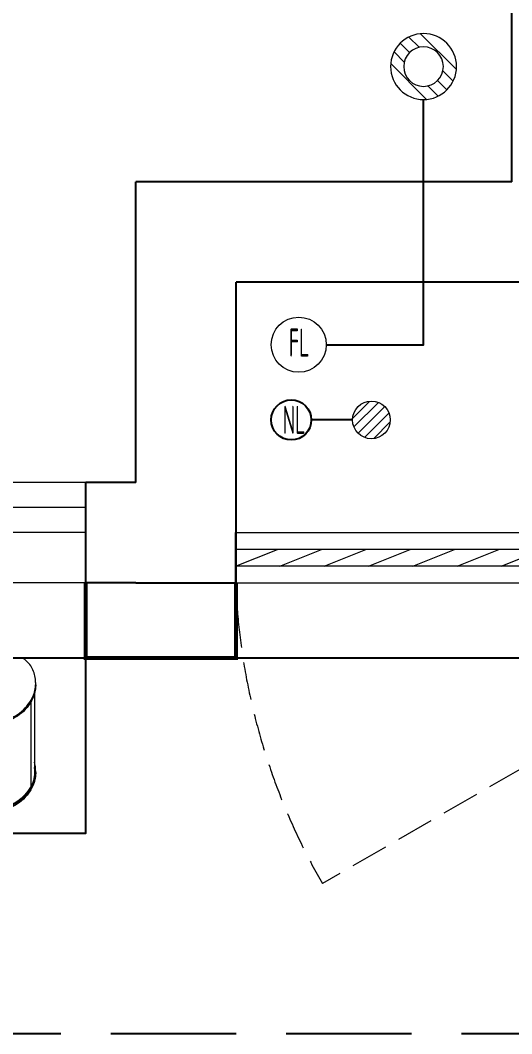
# Model space of a CAD drawing. Extents: x 3753737 to 4713801, y -857380 to 24339.
# Drawn here: x 4502468 to 4503449, y -713634 to -711611 of the extents above; entities that cross this region are included whole.
import ezdxf

# ---------------------------------------------------------------- set-up
doc = ezdxf.new("R2010")
doc.units = 0
doc.header["$LTSCALE"] = 1000
doc.header["$MEASUREMENT"] = 0
doc.linetypes.add('DASH', pattern=[0.35, 0.25, -0.1])
doc.layers.get('0').update_dxf_attribs({"linetype": 'CONTINUOUS'})
for name, color, linetype in [('!!电气', 1, 'CONTINUOUS'), ('VPIPE-凝结', 150, 'CONTINUOUS'), ('WALL', 252, 'CONTINUOUS'), ('卫生间', 6, 'CONTINUOUS'), ('看线', 185, 'CONTINUOUS')]:
    doc.layers.add(name, color=color, linetype=linetype)
for name, color, linetype, lineweight in [('EQUIP_地漏', 7, 'CONTINUOUS', 18), ('PUB_TEXT', 7, 'CONTINUOUS', 20), ('VPIPE-废水', 31, 'TG_F', 18), ('WINDOW', 146, 'CONTINUOUS', 20), ('平面-栏杆', 56, 'CONTINUOUS', 15), ('平面-看线', 252, 'CONTINUOUS', 15), ('平面-空调预留孔', 252, 'CONTINUOUS', 15)]:
    doc.layers.add(name, color=color, linetype=linetype, lineweight=lineweight)
doc.styles.get("Standard").update_dxf_attribs({"font": 'gbenor.shx', "bigfont": 'gbcbig.shx'})
doc.styles.add('TG_LINETYPE', font='SIMPLEX', dxfattribs={"width": 0.8, "height": 3, "bigfont": 'HZTXT'})
doc.linetypes.add('TG_F', pattern='A,2,-0.3,["F",TG_LINETYPE,S=0.1,R=0,X=-0.23,Y=-0.15],0', length=2.3)

# ---------------------------------------------------------------- blocks, each defined once
blk = doc.blocks.new('A$C148B7D8E')
at = {"layer": '卫生间', "color": 252, "linetype": 'DASH'}
blk.add_lwpolyline([(16100, 14000), (16100, 15400), (7700, 15400), (7700, 10800), (7300, 10800), (7300, 10000), (900, 10000), (900, 9000), (-900, 9000), (-900, -900), (1750, -900), (1750, -2100), (23450, -2100), (23450, -900), (25100, -900)], dxfattribs=at)
blk = doc.blocks.new('gdgdgdrgdfsfs')
at = {"layer": '平面-空调预留孔', "color": 252}
for p, q in [((701344.8, 763896.4), (701344.8, 763739.3)), ((701350.7, 763885.1), (701350.7, 763882.1)), ((701352.5, 763879), (701352.5, 763710.1)), ((701350.7, 763707), (701350.7, 763710))]:
    blk.add_line(p, q, dxfattribs=at)
for points, knots in [([(701342.5, 763917), (701342.5, 763918.7), (701342.7, 763924.7), (701344.5, 763934.9), (701349, 763946.7), (701355.7, 763956.9), (701361.2, 763962.2), (701364.2, 763964.4)], [0, 0, 0, 0, 5.021553, 17.990508, 31.024726, 44.15528, 57.391988, 57.391988, 57.391988, 57.391988]), ([(701364.2, 763964.4), (701365.1, 763965.1), (701367, 763966.3), (701370.1, 763967.3), (701372.3, 763967.6), (701373.3, 763967.6)], [0, 0, 0, 0, 4.063379, 8.143059, 12.231424, 12.231424, 12.231424, 12.231424]), ([(701350.7, 763885.1), (701348.7, 763888.6), (701345.3, 763896.3), (701342.9, 763907.3), (701342.5, 763914.3), (701342.5, 763917)], [0, 0, 0, 0, 13.053869, 26.0339, 33.984373, 33.984373, 33.984373, 33.984373]), ([(701342.5, 763913.9), (701342.5, 763911.3), (701342.9, 763904.3), (701345.3, 763893.2), (701348.7, 763885.6), (701350.7, 763882.1)], [0, 0, 0, 0, 7.950473, 20.930505, 33.984373, 33.984373, 33.984373, 33.984373]), ([(701350.7, 763882.1), (701354.3, 763875.7), (701362.8, 763863.9), (701378.3, 763850.8), (701389.9, 763845.3), (701395.8, 763843.4)], [0, 0, 0, 0, 23.6996, 47.591163, 70.812357, 70.812357, 70.812357, 70.812357]), ([(701396.4, 763846.3), (701390.4, 763848.2), (701378.5, 763853.7), (701363.3, 763866.5), (701355.2, 763877.6), (701351.8, 763883.2)], [0, 0, 0, 0, 24.049357, 47.94092, 69.255455, 69.255455, 69.255455, 69.255455]), ([(701342.5, 763741.9), (701342.5, 763743.6), (701342.7, 763749.5), (701343.7, 763755.4), (701344.8, 763759.4)], [0, 0, 0, 0, 5.021553, 17.829194, 17.829194, 17.829194, 17.829194]), ([(701350.7, 763710), (701348.7, 763713.6), (701345.3, 763721.2), (701342.9, 763732.3), (701342.5, 763739.2), (701342.5, 763741.9)], [0, 0, 0, 0, 13.053869, 26.0339, 33.984373, 33.984373, 33.984373, 33.984373]), ([(701342.5, 763738.8), (701342.5, 763736.2), (701342.9, 763729.2), (701345.3, 763718.1), (701348.7, 763710.5), (701350.7, 763707)], [0, 0, 0, 0, 7.950473, 20.930505, 33.984373, 33.984373, 33.984373, 33.984373]), ([(701344.8, 763751.8), (701344.5, 763750.1), (701344.2, 763746.8), (701344.1, 763743.5), (701344.1, 763741.9)], [0, 0, 0, 0, 5.087958, 9.936354, 9.936354, 9.936354, 9.936354]), ([(701344.8, 763739.3), (701344.8, 763735.8), (701345.3, 763729.5), (701346.7, 763723.6), (701347.5, 763721)], [0, 0, 0, 0, 10.602023, 18.658548, 18.658548, 18.658548, 18.658548]), ([(701344.2, 763738.4), (701344.2, 763737), (701344.7, 763731.4), (701346.7, 763721.9), (701350, 763714.5), (701351.9, 763711.1)], [0, 0, 0, 0, 4.169079, 16.701522, 29.305258, 29.305258, 29.305258, 29.305258]), ([(701350.7, 763707), (701354.3, 763700.6), (701362.8, 763688.8), (701378.3, 763675.7), (701389.9, 763670.2), (701395.8, 763668.3)], [0, 0, 0, 0, 23.6996, 47.591163, 70.812357, 70.812357, 70.812357, 70.812357]), ([(701396.4, 763671.2), (701390.4, 763673.1), (701378.5, 763678.6), (701363.3, 763691.5), (701355.2, 763702.5), (701351.8, 763708.1)], [0, 0, 0, 0, 24.049357, 47.94092, 69.255455, 69.255455, 69.255455, 69.255455]), ([(701352.9, 763709.5), (701356.2, 763703.9), (701364.3, 763693), (701379.2, 763680.3), (701390.8, 763674.9), (701396.8, 763673.1)], [0, 0, 0, 0, 21.180152, 44.607801, 68.19018, 68.19018, 68.19018, 68.19018])]:
    blk.add_open_spline(points, degree=3, knots=knots, dxfattribs=at)
for points in [[(701351.8, 763883.2), (701351.4, 763883.8), (701351, 763884.5), (701350.7, 763885.1)], [(701344.1, 763741.9), (701344.2, 763744.4), (701344.4, 763746.8), (701344.8, 763749.2)], [(701344.1, 763741.9), (701344.1, 763740.7), (701344.1, 763739.5), (701344.2, 763738.4)], [(701351.8, 763708.1), (701351.4, 763708.7), (701351, 763709.4), (701350.7, 763710)], [(701351.9, 763711.1), (701352.2, 763710.6), (701352.6, 763710), (701352.9, 763709.5)]]:
    blk.add_open_spline(points, degree=3, dxfattribs=at)
blk = doc.blocks.new('$TwtSys$00000141')
at = {"color": 252}
for p, q in [((-47.1, 3.8), (-5, 45.9)), ((-47.1, 3.8), (-5, 45.9)), ((-43.6, -17.5), (17.5, 43.6)), ((-43.6, -17.5), (17.5, 43.6)), ((-33.2, -33.2), (33.2, 33.2)), ((-33.2, -33.2), (33.2, 33.2)), ((-16.2, -43.5), (43.8, 16.4)), ((-16.2, -43.5), (43.8, 16.4)), ((5.7, -46.1), (46.1, -5.7)), ((5.7, -46.1), (46.1, -5.7))]:
    blk.add_line(p, q, dxfattribs=at)
blk.add_circle((0, 0), 47, dxfattribs=at)
blk.add_circle((0, 0), 47, dxfattribs=at)
blk = doc.blocks.new('$TwtSys$00000543')
at = {"color": 252}
for p, q in [((-93.6, -8.5), (8.5, 93.6)), ((12.5, 55), (41.7, 84.2)), ((39.9, 39.9), (66.5, 66.5)), ((55, 12.5), (84.2, 41.7)), ((-8.5, -93.6), (93.6, 8.5)), ((-84.2, -41.7), (-55, -12.5)), ((-66.5, -66.5), (-39.9, -39.9)), ((-41.7, -84.2), (-12.5, -55))]:
    blk.add_line(p, q, dxfattribs=at)
for radius in [94, 56.4]:
    blk.add_circle((0, 0), radius, dxfattribs=at)
blk = doc.blocks.new('$WINLIB2D$00000039')
at = {"color": 0}
for points in [[(-0.5, 0.5), (-0.5, -0.5)], [(0.5, 0.5), (-0.5, 0.5)], [(0.5, -0.5), (0.5, 0.5)], [(-0.5, 0.1667), (0.5, 0.1667)], [(-0.3839, -0.1667), (-0.448, 0.1667)], [(-0.3159, -0.1667), (-0.38, 0.1667)], [(-0.2479, -0.1667), (-0.312, 0.1667)], [(-0.1799, -0.1667), (-0.244, 0.1667)], [(-0.1119, -0.1667), (-0.176, 0.1667)], [(-0.0439, -0.1667), (-0.108, 0.1667)], [(0.0241, -0.1667), (-0.04, 0.1667)], [(0.0921, -0.1667), (0.028, 0.1667)], [(0.16, -0.1667), (0.0959, 0.1667)], [(0.228, -0.1667), (0.1639, 0.1667)], [(0.296, -0.1667), (0.2319, 0.1667)], [(0.364, -0.1667), (0.2999, 0.1667)], [(0.432, -0.1667), (0.3679, 0.1667)], [(0.5, -0.1667), (0.4359, 0.1667)], [(-0.4519, -0.1667), (-0.5, 0.0836)], [(-0.5, -0.1667), (0.5, -0.1667)], [(0.5, -0.5), (-0.5, -0.5)]]:
    blk.add_lwpolyline(points, dxfattribs=at)
blk = doc.blocks.new('A$C5F341E43')
at = {"color": 252, "const_width": 8}
blk.add_lwpolyline([(33350, -100), (33350, -250), (33650, -250), (33650, -100)], dxfattribs=at)
at = {"layer": 'VPIPE-凝结', "color": 252, "ltscale": 0.1}
for points in [[(33830, 375), (34024.1, 375), (34024.1, 864.2)], [(33882.4, 225), (33800, 225)]]:
    blk.add_lwpolyline(points, dxfattribs=at)
at = {"layer": 'VPIPE-凝结', "color": 252}
blk.add_circle((33760, 225), 40, dxfattribs=at)
at = {"layer": 'VPIPE-废水', "color": 252}
blk.add_circle((33775, 375), 55, dxfattribs=at)
at = {"layer": 'WALL', "color": 252}
for p, q in [((34200, 700), (34200, 1700)), ((34200, 700), (33450, 700)), ((33450, 100), (33450, 700)), ((34300, 500), (33650, 500)), ((33650, 0), (33650, 500)), ((33450, 100), (33350, 100)), ((33350, -100), (33350, 100)), ((33650, -100), (33650, 0)), ((33450, -100), (33350, -100)), ((33450, -100), (33450, -100)), ((33450, -100), (33650, -100))]:
    blk.add_line(p, q, dxfattribs=at)
at = {"layer": 'WINDOW', "color": 252, "linetype": 'DASH', "ltscale": 0.3}
blk.add_lwpolyline([(34948.1, -50), (33822.2, -700, -0.131652), (33648.1, -50)], format="xyb", dxfattribs=at)
at = {"layer": '平面-栏杆', "color": 252}
for points in [[(33350, 50), (28700, 50)], [(33350, 0), (28700, 0)]]:
    blk.add_lwpolyline(points, dxfattribs=at)
at = {"layer": '平面-看线', "color": 252}
blk.add_lwpolyline([(33350, 100), (28700, 100)], dxfattribs=at)
at = {"layer": '平面-看线', "color": 252, "linetype": 'DASH'}
blk.add_lwpolyline([(33350, -100), (28700, -100)], dxfattribs=at)
at = {"layer": '看线', "color": 252, "ltscale": 0.5}
for points in [[(28750, -250), (33350, -250)], [(31350, -250), (31350, -600), (33350, -600), (33350, -250)], [(33650, -250), (34950, -250)]]:
    blk.add_lwpolyline(points, dxfattribs=at)
at = {"color": 252, "xscale": -1}
blk.add_blockref('A$C148B7D8E', (50100, 1100), dxfattribs=at)
at = {"layer": 'EQUIP_地漏', "color": 252, "xscale": -0.7000000000000001, "yscale": 0.7000000000000001, "zscale": 0.7}
blk.add_blockref('$TwtSys$00000543', (34024.1, 930), dxfattribs=at)
at = {"layer": 'EQUIP_地漏', "color": 252, "xscale": -0.8, "yscale": -0.8, "zscale": 0.8, "rotation": 180}
blk.add_blockref('$TwtSys$00000141', (33920, 225), dxfattribs=at)
at = {"layer": 'WINDOW', "color": 252, "xscale": 1299.999999983003, "yscale": -100, "zscale": 1299.999999983003, "rotation": 180}
blk.add_blockref('$WINLIB2D$00000039', (34299, -50), dxfattribs=at)
at = {"layer": '平面-空调预留孔', "color": 252, "xscale": -1}
blk.add_blockref('gdgdgdrgdfsfs', (734592.5, -764217.6), dxfattribs=at)
at = {"layer": 'PUB_TEXT', "color": 252, "width": 0.6}
for s, p in [('FL', (33755.2, 351.2)), ('NL', (33743.2, 197))]:
    blk.add_text(s, height=56, dxfattribs=at).set_placement(p)

msp = doc.modelspace()

# ---------------------------------------------------------------- block references
at = {"layer": '!!电气'}
msp.add_blockref('A$C5F341E43', (4469248.6, -712633.8), dxfattribs=at)

doc.saveas('drawing.dxf')
